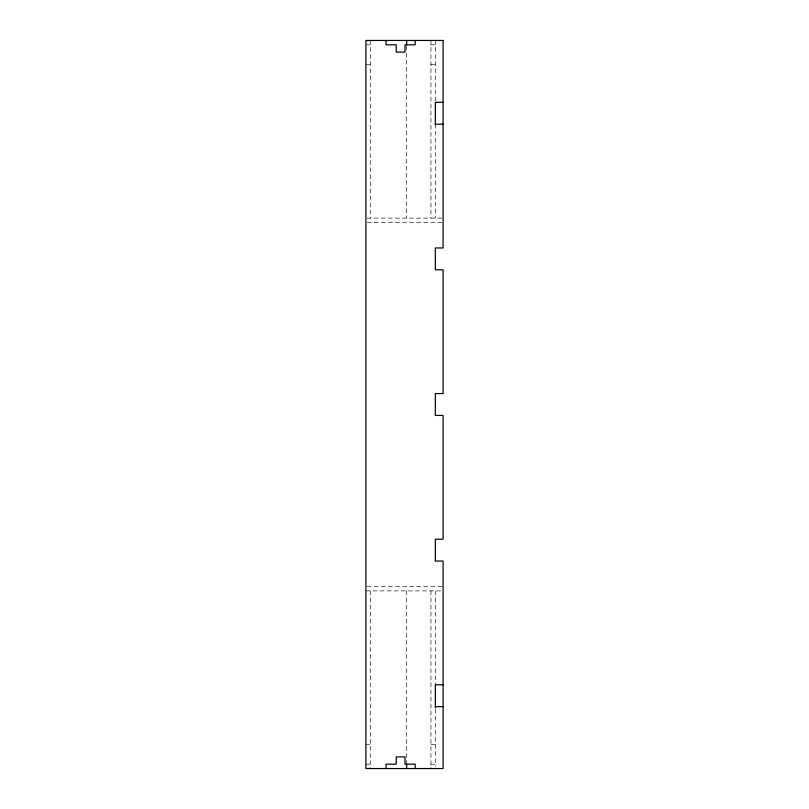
<?xml version="1.0" encoding="UTF-8"?>
<svg xmlns="http://www.w3.org/2000/svg" width="809" height="809" viewBox="0 0 809 809"><rect width="100%" height="100%" fill="white"/><g stroke="black" fill="none" stroke-linecap="round" stroke-linejoin="round"><path stroke-width="0.61" stroke-dasharray="4.04 3.03" d="M365.911 44.819L370.279 44.819M430.954 44.819L435.323 44.819M365.911 64.72L370.279 64.72M430.954 64.72L435.323 64.72M367.003 218.106L443.089 218.106M367.155 222.475L441.845 222.475M367.155 586.525L443.089 586.525M365.911 590.894L443.089 590.894M365.911 744.28L370.279 744.28M430.954 744.28L435.323 744.28M365.911 764.181L370.279 764.181M430.954 764.181L435.323 764.181M435.323 40.45L435.323 101.186M435.323 124.181L435.323 218.106M435.323 590.894L435.323 684.819M435.323 709.078L435.323 766.366M430.954 40.45L430.944 218.106M430.954 590.894L430.944 768.55M406.674 46.073L406.674 218.106M406.674 590.894L406.674 764.181M370.279 40.45L370.269 218.106M370.279 590.894L370.269 768.55"/><path stroke-width="1.21" d="M443.089 102.338L435.323 102.338L435.323 125.071M435.323 124.181L443.089 124.181M443.089 684.819L435.323 684.819L435.323 707.814M435.323 706.661L443.089 706.661M415.179 40.45L415.179 44.819L404.985 44.819L404.985 52.1L396.248 52.1L396.248 44.819L386.055 44.819L386.055 40.45M415.179 768.55L415.179 764.181L404.985 764.181L404.985 756.9L396.248 756.9L396.248 764.181L386.055 764.181L386.055 768.55M406.674 40.45L406.674 44.819M406.674 764.181L406.674 768.55M443.089 40.45L365.911 40.45L365.911 768.55L443.089 768.55L443.089 561.041L435.323 561.041L435.323 539.199L443.089 539.199L443.089 415.421L435.323 415.421L435.323 393.578L443.089 393.578L443.089 269.802L435.323 269.802L435.323 247.958L443.089 247.958L443.089 40.45"/></g></svg>
